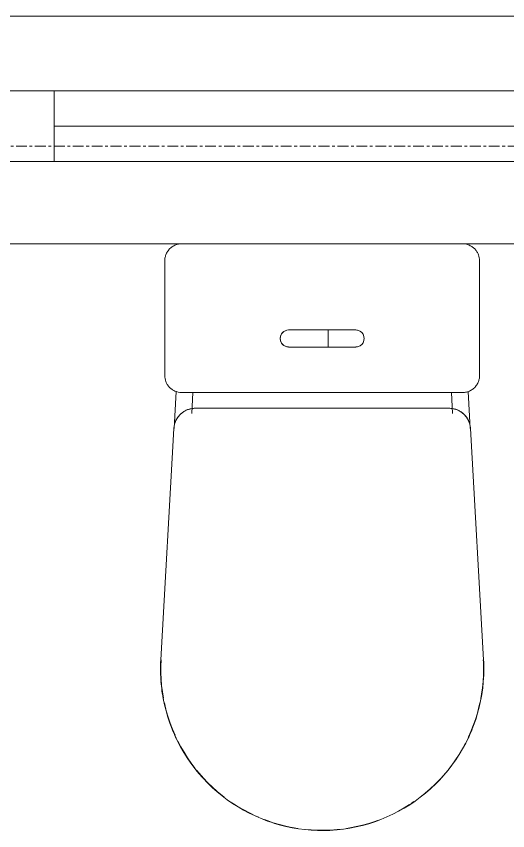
# Model space of a CAD drawing. Header units: inches. Extents: x 22 to 382261, y 22 to 371281.
# Drawn here: x 113045 to 113623, y 67876 to 68834 of the extents above; entities that cross this region are included whole.
import ezdxf

# ---------------------------------------------------------------- set-up
doc = ezdxf.new("R2010")
doc.units = ezdxf.units.IN
doc.header["$MEASUREMENT"] = 0
doc.linetypes.add('Grid Line 1_2_', pattern=[22.225, 12.7, -3.175, 3.175, -3.175])
for name, color, linetype, lineweight in [('A-FLOR', 192, 'Continuous', 9), ('A-GLAZ', 151, 'Continuous', 9), ('A-GLAZ-SILL', 1, 'Continuous', 9), ('I-WALL', 2, 'Continuous', 9), ('P-SANR-FIXT', 6, 'Continuous', 9), ('S-GRID', 1, 'Continuous', 9)]:
    doc.layers.add(name, color=color, linetype=linetype, lineweight=lineweight)

# ---------------------------------------------------------------- blocks, each defined once
blk = doc.blocks.new('Windows_Sgl_Plain - 750 by 600-438113-01-GROUND FLOOR FURNITURE PLAN')
at = {"layer": 'A-GLAZ'}
for p, q in [((-375, 9.54), (375, 9.54)), ((-375, -160.96), (-375, 9.54)), ((375, 9.54), (-375, 9.54)), ((-315, -73.46), (-315, 9.54)), ((315, 9.54), (315, -73.46)), ((375, 9.54), (375, -160.96)), ((-375, -73.46), (-375, -25.46)), ((375, -25.46), (375, -73.46)), ((-315, -31.96), (315, -31.96)), ((375, -73.46), (-375, -73.46)), ((375, -160.96), (-375, -160.96))]:
    blk.add_line(p, q, dxfattribs=at)
at = {"layer": 'A-GLAZ-SILL'}
for p, q in [((-375, -160.96), (-375, -124.71)), ((375, -124.71), (375, -160.96)), ((375, -160.96), (-375, -160.96))]:
    blk.add_line(p, q, dxfattribs=at)
blk = doc.blocks.new('Water_Closet_Toilet_19179_0001 - 540 x 360mm-V9-01-GROUND FLOOR FURNITURE PLAN')
at = {"layer": 'P-SANR-FIXT'}
for p, q in [((0, 154.9), (-145, 154.9)), ((145, 154.9), (0, 154.9)), ((-185, 134.9), (-185, 0.12)), ((185, 0.12), (185, 134.9)), ((-39.66, 53.61), (39.66, 53.61)), ((6.88, 53.61), (-39.66, 53.61)), ((6.88, 33.61), (6.88, 53.61)), ((39.66, 53.61), (6.88, 53.61)), ((6.88, 53.61), (6.88, 33.61)), ((6.88, 33.61), (6.88, 53.61)), ((-39.66, 33.61), (39.66, 33.61)), ((-39.66, 33.61), (6.88, 33.61)), ((6.88, 33.61), (39.66, 33.61)), ((-171.49, -18.69), (-173.95, -62.02)), ((173.95, -62.02), (171.49, -18.66)), ((-153.24, -44.59), (-151.83, -19.88)), ((-145, -19.88), (145, -19.88)), ((151.83, -19.88), (153.24, -44.59)), ((149.3, -38.42), (-149.3, -38.42)), ((-174.26, -62), (-189.69, -333.9)), ((189.69, -333.9), (174.26, -62)), ((-107.72, -500.76), (-105.15, -502.56)), ((104.61, -502.87), (107.89, -500.66)), ((-35.36, -531.04), (-28.4, -532.22))]:
    blk.add_line(p, q, dxfattribs=at)
at = {"layer": 'P-SANR-FIXT', "flags": 128}
for points in [[(-165, 154.9), (-158.68, 154.9), (-151.95, 154.9), (-145, 154.9)], [(145, 154.9), (151.95, 154.9), (158.68, 154.9), (165, 154.9)], [(-145, -19.88), (-151.95, -19.88), (-158.68, -19.88), (-165, -19.88)], [(165, -19.88), (158.68, -19.88), (151.95, -19.88), (145, -19.88)], [(-149.3, -38.42), (-150.3, -38.44), (-151.29, -38.5), (-152.29, -38.6), (-153.28, -38.74), (-154.26, -38.92), (-155.24, -39.14), (-156.2, -39.4), (-157.16, -39.69), (-158.1, -40.02), (-159.03, -40.4), (-159.94, -40.8), (-160.84, -41.25), (-161.72, -41.73), (-162.58, -42.24), (-163.41, -42.79), (-164.23, -43.37), (-165.02, -43.98), (-165.78, -44.63), (-166.52, -45.3), (-167.23, -46), (-167.91, -46.74), (-168.56, -47.49), (-169.19, -48.28), (-169.78, -49.08), (-170.33, -49.91), (-170.86, -50.77), (-171.34, -51.64), (-171.8, -52.53), (-172.22, -53.44), (-172.6, -54.36), (-172.94, -55.3), (-173.25, -56.25), (-173.51, -57.22), (-173.74, -58.19), (-173.93, -59.17), (-174.08, -60.16), (-174.19, -61.15), (-174.26, -62)], [(-149.3, -38.42), (-150.3, -38.44), (-151.29, -38.5), (-152.29, -38.6), (-153.28, -38.74), (-154.26, -38.92), (-155.24, -39.14), (-156.2, -39.4), (-157.16, -39.69), (-158.1, -40.02), (-159.03, -40.4), (-159.94, -40.8), (-160.84, -41.25), (-161.72, -41.73), (-162.58, -42.24), (-163.41, -42.79), (-164.23, -43.37), (-165.02, -43.98), (-165.78, -44.63), (-166.52, -45.3), (-167.23, -46), (-167.91, -46.74), (-168.56, -47.49), (-169.19, -48.28), (-169.78, -49.08), (-170.33, -49.91), (-170.86, -50.77), (-171.34, -51.64), (-171.8, -52.53), (-172.22, -53.44), (-172.6, -54.36), (-172.94, -55.3), (-173.25, -56.25), (-173.51, -57.22), (-173.74, -58.19), (-173.93, -59.17), (-174.08, -60.16), (-174.19, -61.15), (-174.26, -62)], [(174.26, -62), (174.18, -61.01), (174.06, -60.01), (173.91, -59.03), (173.71, -58.05), (173.48, -57.07), (173.2, -56.11), (172.89, -55.16), (172.54, -54.22), (172.16, -53.3), (171.73, -52.4), (171.27, -51.51), (170.78, -50.64), (170.25, -49.79), (169.69, -48.96), (169.1, -48.16), (168.47, -47.38), (167.81, -46.63), (167.13, -45.9), (166.41, -45.2), (165.67, -44.53), (164.9, -43.89), (164.11, -43.28), (163.29, -42.71), (162.45, -42.16), (161.59, -41.65), (160.71, -41.18), (159.81, -40.74), (158.89, -40.34), (157.96, -39.97), (157.02, -39.64), (156.06, -39.35), (155.09, -39.1), (154.12, -38.89), (153.13, -38.72), (152.14, -38.58), (151.15, -38.49), (150.15, -38.44), (149.3, -38.42)], [(174.26, -62), (174.18, -61.01), (174.06, -60.01), (173.91, -59.03), (173.71, -58.05), (173.48, -57.07), (173.2, -56.11), (172.89, -55.16), (172.54, -54.22), (172.16, -53.3), (171.73, -52.4), (171.27, -51.51), (170.78, -50.64), (170.25, -49.79), (169.69, -48.96), (169.1, -48.16), (168.47, -47.38), (167.81, -46.63), (167.13, -45.9), (166.41, -45.2), (165.67, -44.53), (164.9, -43.89), (164.11, -43.28), (163.29, -42.71), (162.45, -42.16), (161.59, -41.65), (160.71, -41.18), (159.81, -40.74), (158.89, -40.34), (157.96, -39.97), (157.02, -39.64), (156.06, -39.35), (155.09, -39.1), (154.12, -38.89), (153.13, -38.72), (152.14, -38.58), (151.15, -38.49), (150.15, -38.44), (149.3, -38.42)], [(-189.69, -333.9), (-189.97, -341.49), (-189.95, -349.09), (-189.62, -356.68), (-188.99, -364.26), (-188.05, -371.8), (-186.82, -379.3), (-185.28, -386.74), (-183.45, -394.12), (-181.33, -401.41), (-178.91, -408.62), (-176.21, -415.72), (-173.23, -422.71), (-169.97, -429.58), (-166.44, -436.31), (-162.64, -442.89), (-158.59, -449.31), (-154.27, -455.57), (-149.72, -461.65), (-144.92, -467.55), (-139.89, -473.24), (-134.63, -478.73), (-129.17, -484.01), (-123.49, -489.07), (-117.62, -493.89), (-111.56, -498.47), (-105.32, -502.81), (-98.91, -506.9), (-92.34, -510.72), (-85.63, -514.28), (-78.78, -517.57), (-71.8, -520.58), (-64.71, -523.31), (-57.51, -525.76), (-50.22, -527.91), (-42.86, -529.77), (-35.42, -531.34), (-27.93, -532.61), (-20.39, -533.57), (-12.82, -534.24), (-5.23, -534.6), (2.37, -534.65), (9.97, -534.41), (17.55, -533.86), (25.1, -533), (32.61, -531.85), (40.07, -530.4), (47.46, -528.65), (54.78, -526.6), (62.01, -524.26), (69.15, -521.64), (76.17, -518.73), (83.07, -515.55), (89.83, -512.09), (96.46, -508.36), (102.93, -504.38), (109.23, -500.13), (115.36, -495.64), (121.31, -490.91), (127.06, -485.94), (132.6, -480.74), (137.94, -475.33), (143.05, -469.71), (147.94, -463.89), (152.59, -457.88), (156.99, -451.69), (161.15, -445.32), (165.04, -438.8), (168.68, -432.12), (172.04, -425.31), (175.13, -418.36), (177.93, -411.3), (180.46, -404.13), (182.69, -396.87), (184.63, -389.52), (186.28, -382.1), (187.62, -374.62), (188.67, -367.1), (189.42, -359.53), (189.86, -351.95), (190, -344.35), (189.83, -336.75), (189.69, -333.9)], [(-189.69, -333.9), (-189.97, -341.49), (-189.95, -349.09), (-189.62, -356.68), (-188.99, -364.26), (-188.05, -371.8), (-186.82, -379.3), (-185.28, -386.74), (-183.45, -394.12), (-181.33, -401.41), (-178.91, -408.62), (-176.21, -415.72), (-173.23, -422.71), (-169.97, -429.58), (-166.44, -436.31), (-162.64, -442.89), (-158.59, -449.31), (-154.27, -455.57), (-149.72, -461.65), (-144.92, -467.55), (-139.89, -473.24), (-134.63, -478.73), (-129.17, -484.01), (-123.49, -489.07), (-117.62, -493.89), (-111.56, -498.47), (-105.32, -502.81), (-98.91, -506.9), (-92.34, -510.72), (-85.63, -514.28), (-78.78, -517.57), (-71.8, -520.58), (-64.71, -523.31), (-57.51, -525.76), (-50.22, -527.91), (-42.86, -529.77), (-35.42, -531.34), (-27.93, -532.61), (-20.39, -533.57), (-12.82, -534.24), (-5.23, -534.6), (2.37, -534.65), (9.97, -534.41), (17.55, -533.86), (25.1, -533), (32.61, -531.85), (40.07, -530.4), (47.46, -528.65), (54.78, -526.6), (62.01, -524.26), (69.15, -521.64), (76.17, -518.73), (83.07, -515.55), (89.83, -512.09), (96.46, -508.36), (102.93, -504.38), (109.23, -500.13), (115.36, -495.64), (121.31, -490.91), (127.06, -485.94), (132.6, -480.74), (137.94, -475.33), (143.05, -469.71), (147.94, -463.89), (152.59, -457.88), (156.99, -451.69), (161.15, -445.32), (165.04, -438.8), (168.68, -432.12), (172.04, -425.31), (175.13, -418.36), (177.93, -411.3), (180.46, -404.13), (182.69, -396.87), (184.63, -389.52), (186.28, -382.1), (187.62, -374.62), (188.67, -367.1), (189.42, -359.53), (189.86, -351.95), (190, -344.35), (189.83, -336.75), (189.69, -333.9)], [(-189.39, -333.92), (-189.67, -341.5), (-189.64, -349.09), (-189.31, -356.67), (-188.68, -364.23), (-187.75, -371.76), (-186.52, -379.19)], [(186.53, -378.94), (187.32, -374.58), (188.37, -367.06), (189.11, -359.51), (189.55, -351.94), (189.69, -344.35), (189.53, -336.76), (189.39, -333.92)], [(-185.44, -384.45), (-184.98, -386.67), (-183.16, -394.04), (-181.04, -401.32), (-178.63, -408.52), (-175.93, -415.61), (-172.95, -422.59)], [(172.04, -424.56), (174.84, -418.25), (177.65, -411.19), (180.16, -404.04), (182.39, -396.79), (184.33, -389.45), (185.44, -384.47)], [(-169.5, -429.81), (-166.17, -436.16), (-162.38, -442.73), (-158.33, -449.15), (-154.03, -455.39), (-149.47, -461.46)], [(148.38, -462.82), (152.34, -457.7), (156.74, -451.51), (160.89, -445.16), (164.78, -438.65), (168.4, -431.98)], [(-147.57, -463.8), (-144.68, -467.35), (-139.66, -473.04), (-134.42, -478.52), (-128.96, -483.79), (-123.29, -488.83), (-117.43, -493.65), (-115.2, -495.34)], [(115.17, -495.4), (121.11, -490.67), (126.85, -485.71), (132.39, -480.52), (137.72, -475.12)], [(-104.65, -502.87), (-98.75, -506.63), (-92.19, -510.45), (-85.49, -514.01), (-78.65, -517.29), (-74.62, -519.03)], [(76.05, -518.45), (82.93, -515.27), (89.69, -511.82), (96.3, -508.1), (102.76, -504.12)], [(-67.65, -521.85), (-64.6, -523.02), (-57.42, -525.46), (-50.14, -527.62), (-42.79, -529.47), (-35.7, -530.97)], [(28.68, -532.14), (32.56, -531.55), (40, -530.1), (47.39, -528.35), (54.69, -526.31), (61.91, -523.97), (65.89, -522.51)], [(-19.86, -533.31), (-12.8, -533.93), (-5.22, -534.29), (2.37, -534.35), (9.95, -534.1), (17.52, -533.55), (22.71, -532.97)]]:
    blk.add_lwpolyline(points, dxfattribs=at)
at = {"layer": 'P-SANR-FIXT'}
for centre, radius, start, end in [((-39.35, 43.61), 10, 91.77042, 268.22958), ((-39.35, 43.61), 10, 106.47535, 253.52465), ((39.35, 43.61), 10, 271.77042, 88.22958), ((39.35, 43.61), 10, 58.81972, 88.22958), ((39.35, 43.61), 10, 286.47535, 44.11479), ((-149.3, -63.42), 25, 90, 176.75011), ((149.3, -63.42), 25, 3.24989, 90), ((0, -344.67), 190, 176.75011, 181.08684), ((0, -344.67), 190, 358.91316, 3.24989), ((0, -344.67), 190, 184.4654, 191.09624), ((0, -344.67), 190, 348.90376, 355.5346), ((0, -344.67), 190, 201.31778, 205.44238), ((0, -344.67), 190, 334.55762, 338.68222), ((0, -344.67), 190, 209.20236, 210.34489), ((0, -344.67), 190, 329.65511, 330.79764), ((0, -344.67), 190, 216.89041, 221.61676), ((0, -344.67), 190, 313.64302, 323.42068), ((0, -344.67), 190, 248.48079, 255.50106), ((0, -344.67), 190, 268.36081, 277.17307)]:
    blk.add_arc(centre, radius, start, end, dxfattribs=at)
for points, knots in [([(-185, 134.9), (-185, 136.3), (-184.71, 139.1), (-183.39, 143.15), (-181.2, 146.91), (-178.16, 150.18), (-174.36, 152.78), (-170.2, 154.38), (-167.29, 154.81), (-165.97, 154.88)], [0, 0, 0, 0, 0.1428571, 0.2857143, 0.4285714, 0.5714286, 0.7142857, 0.8571429, 0.9719276, 0.9719276, 0.9719276, 0.9719276]), ([(166.1, 154.87), (168.62, 154.73), (172.43, 153.76), (176.81, 151.21), (179.75, 148.6), (182.09, 145.51), (184.32, 141.03), (185, 137.34), (185, 134.9)], [0.031614, 0.031614, 0.031614, 0.031614, 0.25, 0.375, 0.5, 0.625, 0.75, 1, 1, 1, 1]), ([(-165, -19.88), (-167.91, -19.88), (-172.13, -18.92), (-176.81, -16.19), (-179.75, -13.58), (-182.09, -10.49), (-184.32, -6.01), (-185, -2.33), (-185, 0.12)], [0, 0, 0, 0, 0.25, 0.375, 0.5, 0.625, 0.75, 1, 1, 1, 1])]:
    blk.add_open_spline(points, degree=3, knots=knots, dxfattribs=at)
blk.add_open_spline([(185, 0.12), (185, -1.28), (184.71, -4.08), (183.39, -8.13), (181.2, -11.89), (178.16, -15.16), (174.36, -17.76), (169.91, -19.47), (166.65, -19.88), (165, -19.88)], degree=3, dxfattribs=at)

msp = doc.modelspace()

# ---------------------------------------------------------------- linework, layer by layer
at = {"layer": 'A-FLOR'}
msp.add_line((114241.8, 68566.04), (113570.99, 68566.04), dxfattribs=at)
at = {"layer": 'I-WALL'}
msp.add_line((113570.99, 68566.04), (113029.91, 68566.04), dxfattribs=at)
at = {"layer": 'S-GRID', "linetype": 'Grid Line 1_2_'}
msp.add_line((88819.91, 68681.04), (127085.51, 68681.04), dxfattribs=at)

# ---------------------------------------------------------------- block references
at = {"layer": 'A-GLAZ', "rotation": 180}
msp.add_blockref('Windows_Sgl_Plain - 750 by 600-438113-01-GROUND FLOOR FURNITURE PLAN', (113404.91, 68672.59), dxfattribs=at)
at = {"layer": 'P-SANR-FIXT'}
msp.add_blockref('Water_Closet_Toilet_19179_0001 - 540 x 360mm-V9-01-GROUND FLOOR FURNITURE PLAN', (113404.91, 68411.26), dxfattribs=at)

doc.saveas('drawing.dxf')
